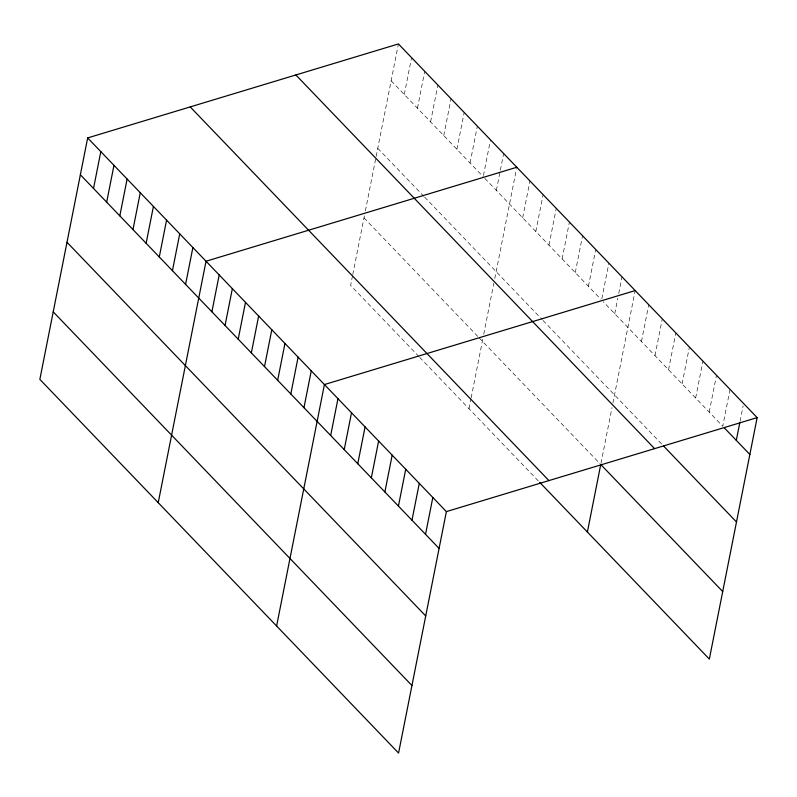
<?xml version="1.0" encoding="UTF-8"?>
<svg xmlns="http://www.w3.org/2000/svg" width="797" height="797" viewBox="0 0 797 797"><rect width="100%" height="100%" fill="white"/><g stroke="black" fill="none" stroke-linecap="round" stroke-linejoin="round"><path stroke-width="0.6" stroke-dasharray="3.98 2.99" d="M352.523 275.752L350.62 285.396L418.853 356.478M352.762 274.547L364.448 215.559M365.365 210.916L375.925 157.587M376.154 156.421L398.43 43.945M404.288 94.494L411.581 57.653M417.439 108.193L424.731 71.351M430.589 121.891L437.882 85.05M443.75 135.59L451.042 98.758M456.9 149.298L464.193 112.457M470.051 162.996L477.343 126.155M483.44 175.509L490.494 139.864M496.362 190.403L500.118 171.385M500.357 170.199L503.654 153.562M468.995 408.712L470.907 399.068M471.147 397.862L482.823 338.874M483.739 334.232L493.841 283.214M494.768 278.581L516.566 168.456M522.663 217.8L529.955 180.969M535.813 231.509L543.116 194.667M548.974 245.207L556.266 208.366M562.124 258.905L569.417 222.074M575.275 272.614L582.567 235.773M588.425 286.312L595.728 249.471M601.815 298.825L608.878 263.169M614.736 313.719L617.795 298.267M618.741 293.515L622.029 276.878M600.978 463.346L611.996 407.695M612.913 403.053L635.179 290.576M641.446 341.534L648.738 304.693M654.995 355.651L662.287 318.81M668.544 369.768L675.836 332.927M682.093 383.885L689.395 347.044M695.651 398.002L702.944 361.161M709.2 412.119L716.493 375.277M730.042 389.394L722.749 426.236L603.229 301.724M740.064 421.334L743.123 405.892M391.128 80.786L483.201 176.695M484.845 178.408L600.759 299.154M377.758 148.312L423.795 196.261M424.622 197.118L542.179 319.577M542.996 320.434L661.948 444.347M363.99 217.88L478.26 336.912M479.077 337.769L599.922 463.645M419.67 357.335L538.872 481.508"/><path stroke-width="1.2" d="M87.66 137.921L39.85 379.372L398.57 753.055L446.38 511.604L87.66 137.921L398.43 43.945L757.15 417.628L709.34 659.079L539.699 482.354M93.518 188.461L100.811 151.619M106.668 202.169L113.961 165.328M119.819 215.867L127.121 179.026M132.979 229.566L140.272 192.725M146.13 243.264L153.422 206.433M159.28 256.973L166.573 220.131M172.441 270.671L179.733 233.83M185.591 284.37L192.884 247.538M158.224 502.688L206.034 261.237L516.805 167.26M211.892 311.776L219.195 274.935M225.053 325.475L232.345 288.644M238.203 339.183L245.496 302.342M251.354 352.882L258.646 316.04M264.504 366.58L271.807 329.749M277.665 380.289L284.957 343.447M290.815 393.987L298.108 357.146M303.966 407.685L311.258 370.844M276.609 626.004L324.419 384.553L635.179 290.576M330.675 435.511L337.968 398.669M344.224 449.628L351.517 412.786M357.773 463.744L365.076 426.903M371.332 477.861L378.625 441.02M384.881 491.978L392.174 455.137M398.43 506.085L405.723 469.254M411.979 520.202L419.282 483.371M425.538 534.319L432.831 497.487M587.379 532.027L600.749 464.502L722.71 591.553M736.308 440.352L739.835 422.53M446.38 511.604L757.15 417.628M724.443 427.999L749.857 454.469M663.642 446.111L736.488 521.985M295.876 74.958L654.596 448.641M190.214 106.908L548.934 480.591M80.367 174.762L439.087 548.436M66.998 242.278L425.718 615.961M53.22 311.846L411.939 685.53"/></g></svg>
